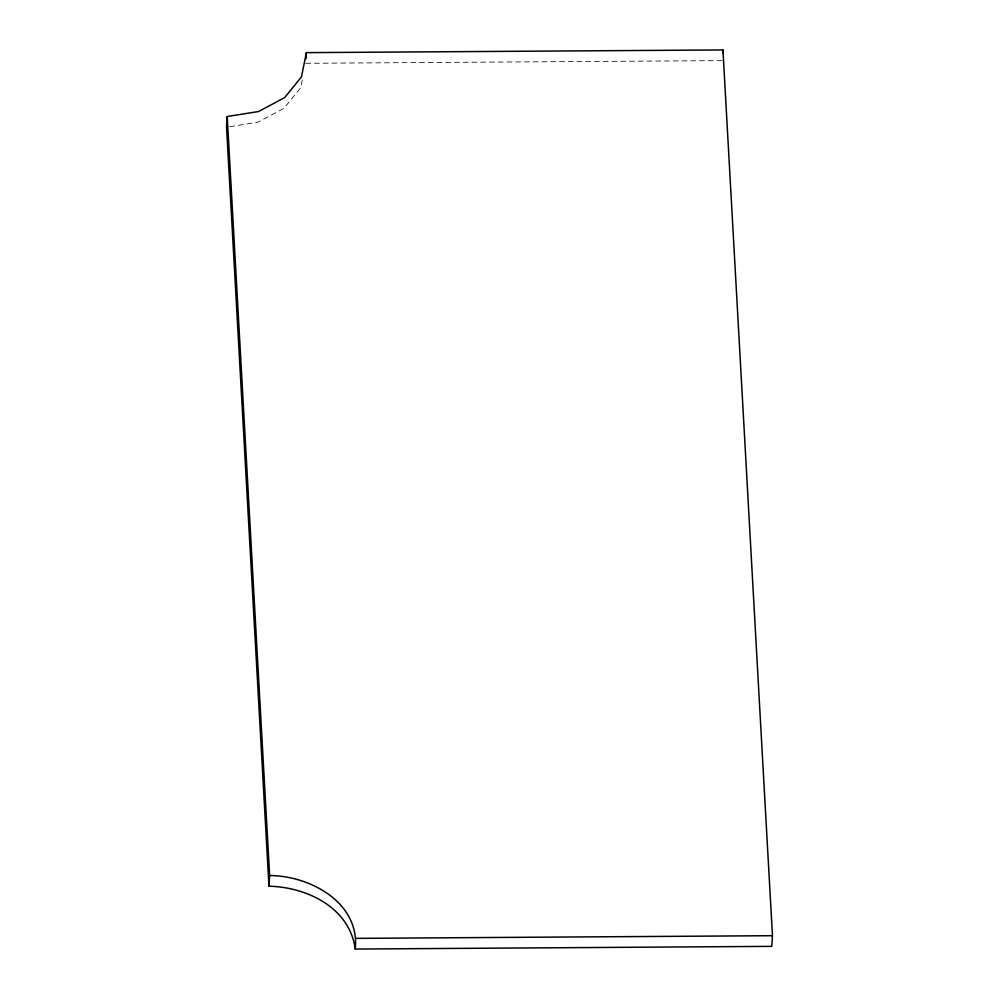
<?xml version="1.0" encoding="UTF-8"?>
<svg xmlns="http://www.w3.org/2000/svg" width="999" height="999" viewBox="0 0 999 999"><rect width="100%" height="100%" fill="white"/><g stroke="black" fill="none" stroke-linecap="round" stroke-linejoin="round"><path stroke-width="0.75" stroke-dasharray="5 3.75" d="M302.31 80.007L300.774 87.6L283.991 108.279L257.917 122.19L229.52 126.736M305.706 63.299L722.265 60.627"/><path stroke-width="1.5" d="M227.21 116.533L226.536 127.21L268.968 886.2C307.005 887.137 349.662 907.604 355.232 949.05L771.79 946.365L772.464 935.701L722.939 49.95L306.381 52.635L301.448 76.923L284.665 97.602L258.591 111.513L227.21 116.533L269.643 875.536L268.968 886.2M305.994 58.729L306.381 52.635M355.232 949.05C360.139 902.746 310.14 875.686 269.643 875.536M722.752 52.997L722.939 49.95M355.906 938.373L772.464 935.701"/></g></svg>
